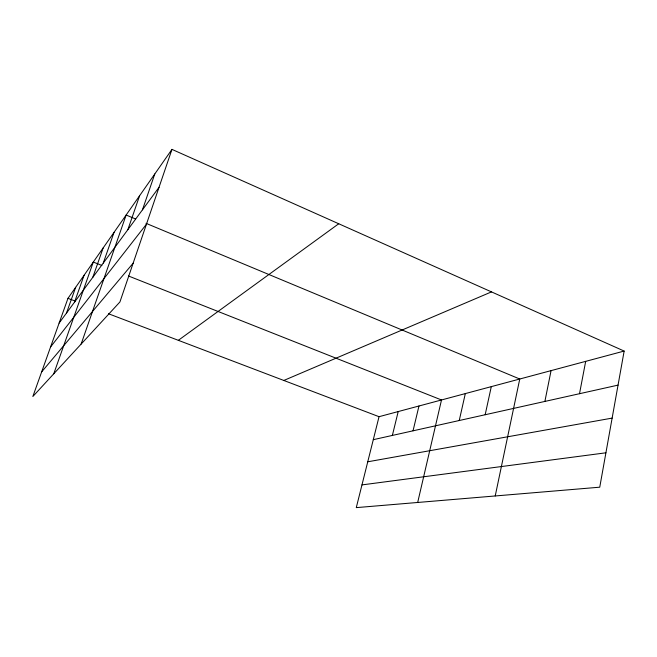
<?xml version="1.0" encoding="UTF-8"?>
<svg xmlns="http://www.w3.org/2000/svg" width="657" height="657" viewBox="0 0 657 657"><rect width="100%" height="100%" fill="white"/><g stroke="black" fill="none" stroke-linecap="round" stroke-linejoin="round"><path stroke-width="0.99" d="M624.15 351.06L599.751 487.19L356.283 507.623L379.04 416.694L624.15 351.06L171.962 149.377L67.983 298.327L32.85 396.5L119.927 301.949L171.962 149.377M579.515 393.707L585.683 361.358M544.883 401.427L551.067 370.63M495.222 495.961L519.753 379.015L145.994 223.314M485.17 414.739L491.296 386.636M459.243 420.521L465.32 393.592M417.68 502.474L441.504 399.965L128.476 275.989M413.039 430.82L418.969 406.001M392.369 435.427L398.208 411.561M142.454 209.829L154.789 173.974M127.844 229.679L139.621 195.704M81.139 344.063L126.128 215.036L135.588 218.978M103.256 263.104L114.039 232.348M92.809 277.303L103.157 247.944M53.751 373.8L93.302 262.061L101.86 265.444M66.48 313.085L75.67 287.306M74.52 302.154L84.08 275.267M59.122 323.088L159.019 187.319M50.581 346.945L146.437 224.218M41.654 371.903L133.149 263.186M178.343 340.318L338.733 223.758M283.816 380.46L491.485 291.889M373.283 439.681L618.048 385.117M367.748 461.797L612.135 418.107M361.974 484.899L605.918 452.804M67.983 298.327L75.522 301.193M108.528 313.759L379.04 416.694"/></g></svg>
